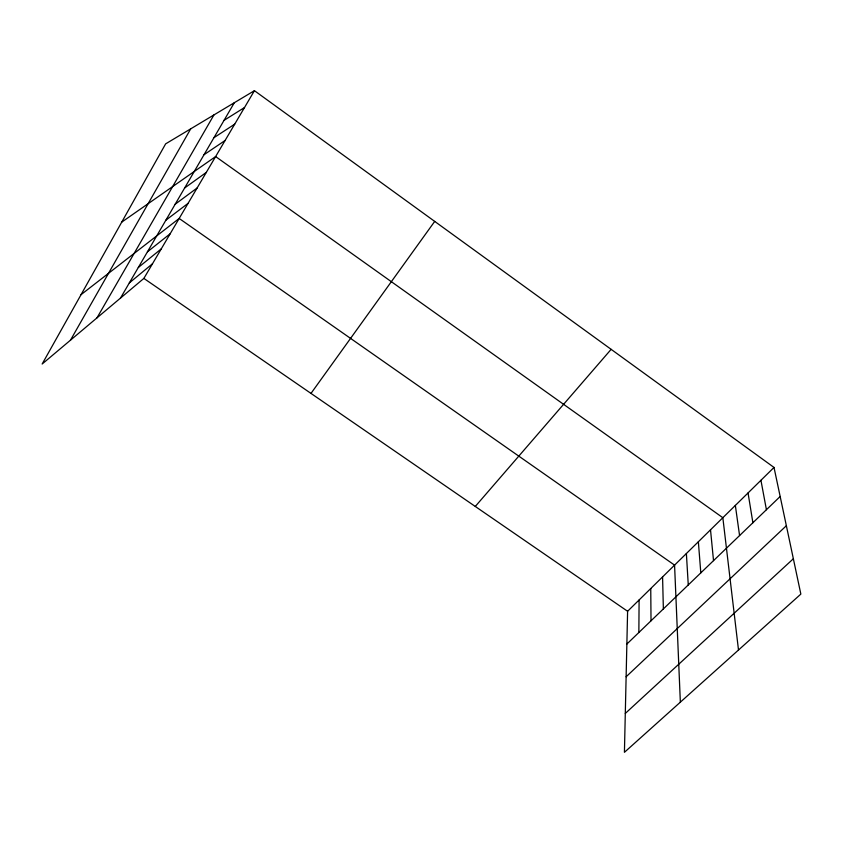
<?xml version="1.0" encoding="UTF-8"?>
<svg xmlns="http://www.w3.org/2000/svg" width="843" height="843" viewBox="0 0 843 843"><rect width="100%" height="100%" fill="white"/><g stroke="black" fill="none" stroke-linecap="round" stroke-linejoin="round"><path stroke-width="1.26" d="M638.857 632.513L639.099 599.974M774.011 467.444L627.603 611.27L624.421 752.325L800.85 594.104L774.011 467.444L254.428 90.675L165.639 143.858L42.15 364.018L143.868 278.411L254.428 90.675M70.464 340.193L190.708 128.842M96.977 317.874L213.932 114.933M120.475 298.106L234.312 102.73M310.993 393.407L434.703 221.403M475.283 506.453L611.133 349.339M626.865 644.052L780.165 496.495M626.128 676.771L786.361 525.726M625.295 713.441L793.358 558.761M129.316 282.932L152.499 263.764M138.305 267.505L161.255 248.896M147.43 251.836L170.149 233.796M81.044 294.66L179.18 218.463L674.569 565.126L680.354 702.156M165.871 220.192L188.084 203.342M175.175 204.227L197.125 187.989M184.628 188L206.303 172.404M121.729 222.131L215.629 156.566L722.841 517.707L738.5 650.016M204.006 154.733L225.102 140.486M213.943 137.694L234.723 124.153M224.038 120.359L244.491 107.546M143.868 278.411L627.603 611.27M760.934 480.289L766.424 509.73M748.047 492.944L752.894 522.755M735.349 505.41L739.574 535.568M710.512 529.815L713.526 560.637M698.362 541.754L700.807 572.892M686.381 553.524L688.267 584.958M662.577 576.918L663.367 608.92M650.754 588.53L651.017 620.806"/></g></svg>
